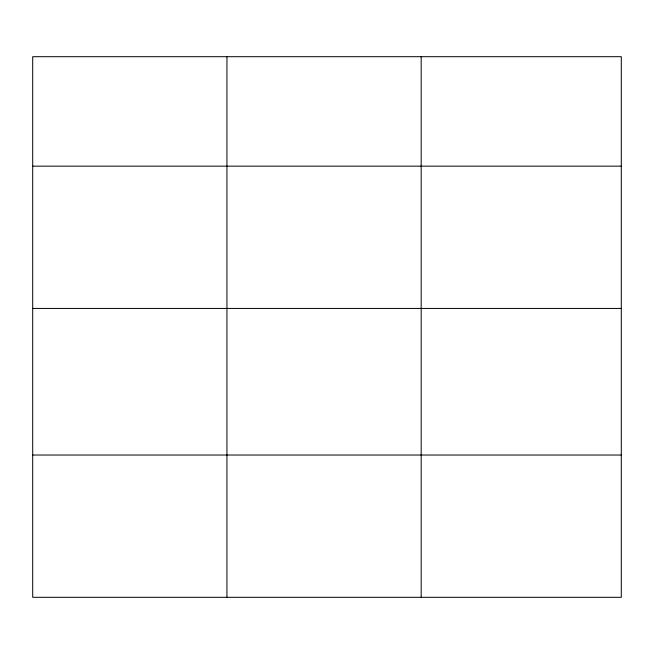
<?xml version="1.0" encoding="UTF-8"?>
<svg xmlns="http://www.w3.org/2000/svg" width="654" height="654" viewBox="0 0 654 654"><rect width="100%" height="100%" fill="white"/><g stroke="black" fill="none" stroke-linecap="round" stroke-linejoin="round"><path stroke-width="0.98" d="M621.3 308.435L621.3 56.694L32.7 56.694L32.7 597.306L621.3 597.306L621.3 308.435L32.7 308.435M32.7 166.157L621.3 166.157M32.7 455.029L621.3 455.029M421.176 56.694L421.176 597.306M226.938 56.694L226.938 597.306"/></g></svg>
